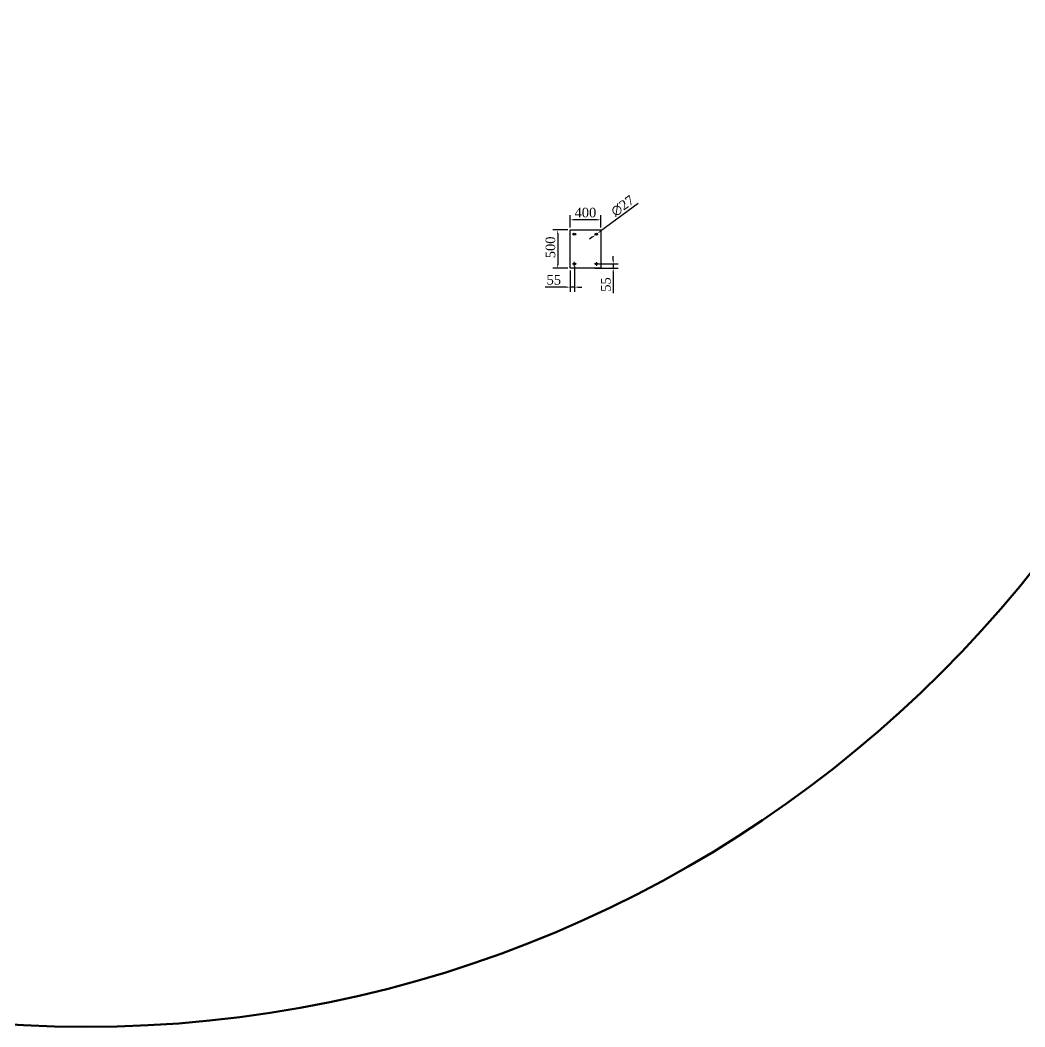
# Model space of a CAD drawing. Header units: millimetres. Extents: x -46762 to 217101, y -107409 to 31524.
# Drawn here: x 88846 to 101981, y -65277 to -52111 of the extents above; entities that cross this region are included whole.
import ezdxf

# ---------------------------------------------------------------- set-up
doc = ezdxf.new("R2010")
doc.units = ezdxf.units.MM
doc.styles.get("Standard").update_dxf_attribs({"font": 'TIMES.TTF'})
doc.dimstyles.new('ISO-25', dxfattribs={"dimscale": 50, "dimtxt": 2.5, "dimasz": 2.5, "dimexe": 1.25, "dimexo": 0.625, "dimtad": 1, "dimdec": 0, "dimtxsty": 'Standard', "dimcen": 2.5, "dimadec": 0, "dimazin": 0, "dimtfac": 1, "dimtdec": 0, "dimtmove": 0, "dimatfit": 3, "dimfxl": 1, "dimarcsym": 0})

# ---------------------------------------------------------------- blocks, each defined once
blk = doc.blocks.new('*D290')
at = {"color": 0, "lineweight": -2}
for p, q in [((96036, -54824), (96036, -54660)), ((96386, -54722), (96086, -54722)), ((96436, -54824), (96436, -54660))]:
    blk.add_line(p, q, dxfattribs=at)
at = {"color": 0, "lineweight": 15}
for points in [[(96086, -54714), (96086, -54731), (96036, -54722)], [(96386, -54714), (96386, -54731), (96436, -54722)]]:
    blk.add_solid(points, dxfattribs=at)
at = {"layer": 'Defpoints', "color": 0, "lineweight": 15}
for p in [(96036, -54722), (96036, -54855), (96436, -54855)]:
    blk.add_point(p, dxfattribs=at)
at = {"color": 0, "lineweight": 0, "insert": (96236, -54628), "char_height": 125, "attachment_point": 5}
blk.add_mtext('400', dxfattribs=at)
blk = doc.blocks.new('*D288')
at = {"color": 0, "lineweight": -2}
for p, q in [((96004, -54855), (95811, -54855)), ((95874, -54905), (95874, -55305)), ((96004, -55355), (95811, -55355))]:
    blk.add_line(p, q, dxfattribs=at)
at = {"color": 0, "lineweight": 15}
for points in [[(95865, -54905), (95882, -54905), (95874, -54855)], [(95865, -55305), (95882, -55305), (95874, -55355)]]:
    blk.add_solid(points, dxfattribs=at)
at = {"layer": 'Defpoints', "color": 0, "lineweight": 15}
for p in [(96036, -54855), (95874, -55355), (96036, -55355)]:
    blk.add_point(p, dxfattribs=at)
at = {"color": 0, "lineweight": 0, "insert": (95779, -55083), "char_height": 125, "attachment_point": 5, "rotation": 90}
blk.add_mtext('500', dxfattribs=at)
blk = doc.blocks.new('*D291')
at = {"color": 0, "lineweight": -2}
for p, q in [((96036, -55386), (96036, -55666)), ((96091, -55331), (96091, -55666)), ((95986, -55603), (95710, -55603)), ((96091, -55603), (96036, -55603)), ((96141, -55603), (96191, -55603))]:
    blk.add_line(p, q, dxfattribs=at)
at = {"color": 0, "lineweight": 15}
for points in [[(95986, -55595), (95986, -55611), (96036, -55603)], [(96141, -55595), (96141, -55611), (96091, -55603)]]:
    blk.add_solid(points, dxfattribs=at)
at = {"layer": 'Defpoints', "color": 0, "lineweight": 15}
for p in [(96036, -55355), (96091, -55300), (96036, -55603)]:
    blk.add_point(p, dxfattribs=at)
at = {"color": 0, "lineweight": 0, "insert": (95823, -55508), "char_height": 125, "attachment_point": 5}
blk.add_mtext('55', dxfattribs=at)
blk = doc.blocks.new('*D289')
at = {"color": 0, "lineweight": -2}
for p, q in [((96599, -55250), (96599, -55200)), ((96357, -55355), (96662, -55355)), ((96412, -55300), (96662, -55300)), ((96599, -55300), (96599, -55355)), ((96599, -55405), (96599, -55681))]:
    blk.add_line(p, q, dxfattribs=at)
at = {"color": 0, "lineweight": 15}
for points in [[(96591, -55250), (96608, -55250), (96599, -55300)], [(96591, -55405), (96608, -55405), (96599, -55355)]]:
    blk.add_solid(points, dxfattribs=at)
at = {"layer": 'Defpoints', "color": 0, "lineweight": 15}
for p in [(96326, -55355), (96381, -55300), (96599, -55300)]:
    blk.add_point(p, dxfattribs=at)
at = {"color": 0, "lineweight": 0, "insert": (96504, -55568), "char_height": 125, "attachment_point": 5, "rotation": 90}
blk.add_mtext('55', dxfattribs=at)
blk = doc.blocks.new('*D292')
at = {"color": 0, "lineweight": -2}
for p, q in [((96927, -54511), (96432, -54872)), ((96329, -54947), (96289, -54977)), ((96370, -54918), (96392, -54902))]:
    blk.add_line(p, q, dxfattribs=at)
at = {"color": 0, "lineweight": 15}
for points in [[(96427, -54866), (96437, -54879), (96392, -54902)], [(96324, -54941), (96334, -54954), (96370, -54918)]]:
    blk.add_solid(points, dxfattribs=at)
at = {"layer": 'Defpoints', "color": 0, "lineweight": 15}
for p in [(96370, -54918), (96392, -54902)]:
    blk.add_point(p, dxfattribs=at)
at = {"color": 0, "lineweight": 0, "insert": (96723, -54541), "char_height": 125, "attachment_point": 5, "rotation": 36.1046}
blk.add_mtext('∅27', dxfattribs=at)

msp = doc.modelspace()

# ---------------------------------------------------------------- linework, layer by layer
at = {"color": 7, "lineweight": 30}
for p, q in [((96035.68, -55239.87), (96035.68, -54854.87)), ((96035.68, -54854.87), (96435.68, -54854.87)), ((96435.68, -54854.87), (96435.68, -55239.87)), ((96035.68, -55354.87), (96035.68, -55239.87)), ((96435.68, -55239.87), (96435.68, -55354.87)), ((96435.68, -55354.87), (96035.68, -55354.87))]:
    msp.add_line(p, q, dxfattribs=at)
at = {"color": 7, "lineweight": 0}
for p, q in [((96063.49, -54909.87), (96121.08, -54909.87)), ((96351.1, -54909.87), (96403.77, -54909.87)), ((96090.68, -55326.91), (96090.68, -55272.12)), ((96380.68, -55275.04), (96380.68, -55322.53)), ((96118.89, -55299.87), (96066.41, -55299.87)), ((96405.13, -55299.87), (96351.1, -55299.87))]:
    msp.add_line(p, q, dxfattribs=at)
at = {"color": 5, "lineweight": 50}
msp.add_circle((89704.46, -49454.65), 15822.23, dxfattribs=at)
at = {"color": 7, "lineweight": 30}
for centre in [(96090.68, -54909.87), (96380.68, -54909.87), (96090.68, -55299.87), (96380.68, -55299.87)]:
    msp.add_circle(centre, 13.5, dxfattribs=at)

# ---------------------------------------------------------------- dimensions: what is measured, and where the dimension line sits
at = {"color": 7, "lineweight": 0}
dim = msp.add_diameter_dim_2p(p1=(96369.77, -54917.83), p2=(96391.59, -54901.92), dimstyle='ISO-25', override={"dimasz": 1}, dxfattribs=at)
dim.commit()
dim.dimension.update_dxf_attribs({"geometry": '*D292', "text_midpoint": (96779.4, -54619.07), "dimtype": 163})
for base, p1, p2, picture, middle in [((96035.68, -54722.41), (96435.68, -54854.87), (96035.68, -54854.87), '*D290', (96235.68, -54627.58)), ((96035.68, -55603.14), (96090.68, -55299.87), (96035.68, -55354.87), '*D291', (95822.64, -55508.31))]:
    dim = msp.add_linear_dim(base=base, p1=p1, p2=p2, dimstyle='ISO-25', override={"dimasz": 1}, dxfattribs=at)
    dim.commit()
    dim.dimension.update_dxf_attribs({"geometry": picture, "text_midpoint": middle})
for base, p1, p2, picture, middle in [((95873.53, -55354.87), (96035.68, -54854.87), (96035.68, -55354.87), '*D288', (95873.53, -55082.81)), ((96599.3, -55299.87), (96325.68, -55354.87), (96380.68, -55299.87), '*D289', (96599.3, -55567.91))]:
    dim = msp.add_linear_dim(base=base, p1=p1, p2=p2, angle=270, dimstyle='ISO-25', override={"dimasz": 1}, dxfattribs=at)
    dim.commit()
    dim.dimension.update_dxf_attribs({"geometry": picture, "text_midpoint": middle, "dimtype": 160})

doc.saveas('drawing.dxf')
